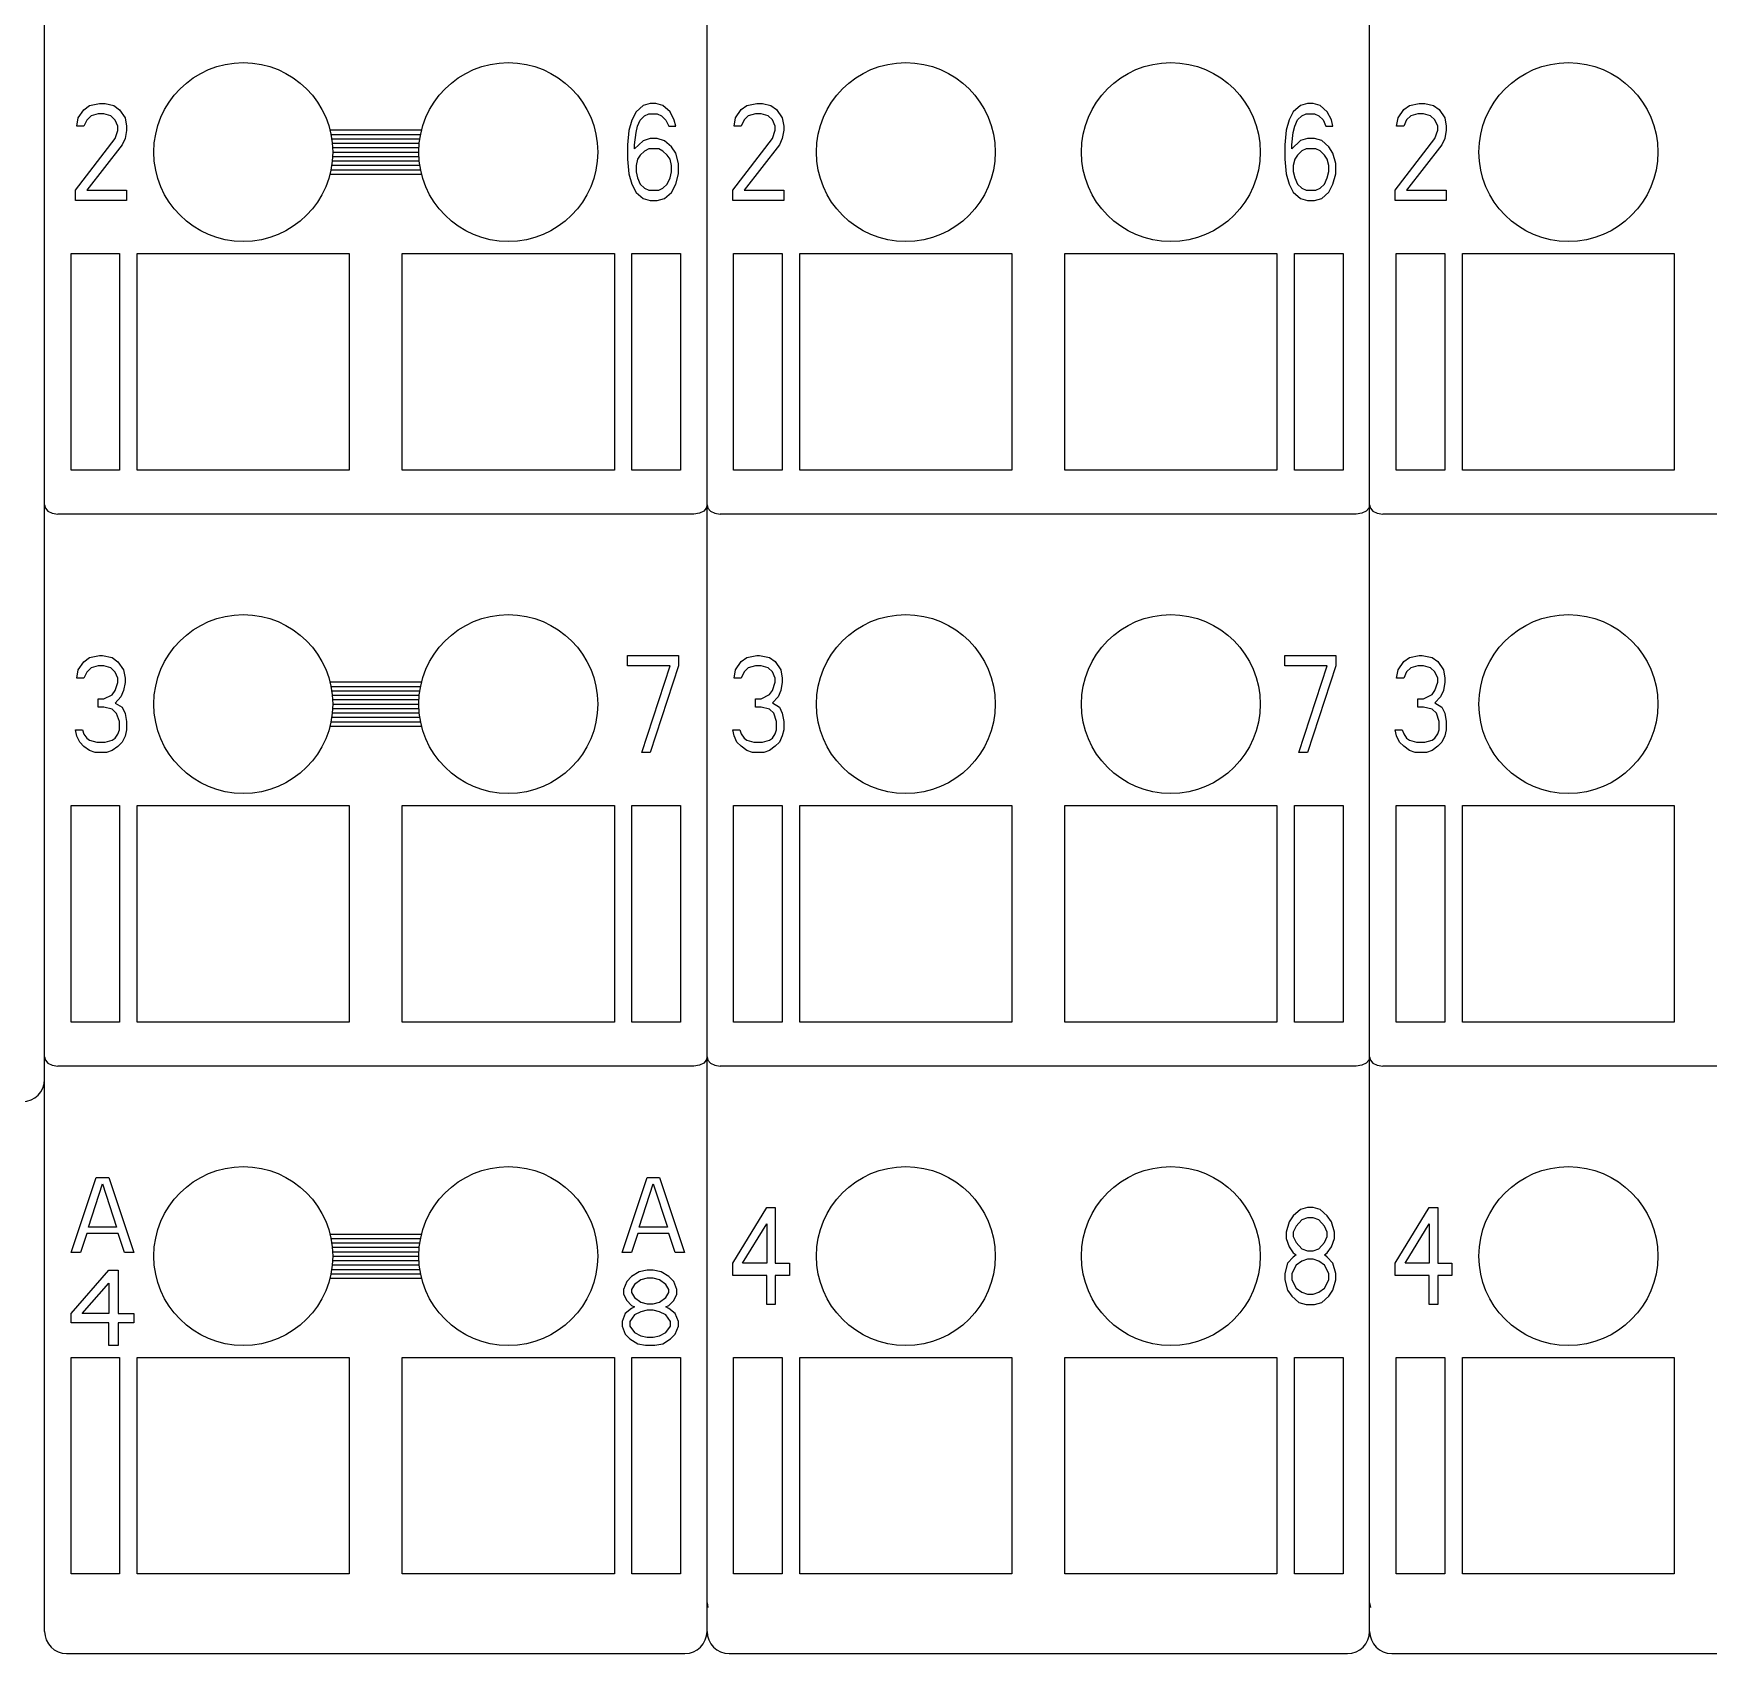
# Model space of a CAD drawing. Extents: x 10 to 879, y 6 to 221.
# Drawn here: x 630.59 to 658.3, y 97.17 to 123.98 of the extents above; entities that cross this region are included whole.
import ezdxf

# ---------------------------------------------------------------- set-up
doc = ezdxf.new("R2010")
doc.units = 0
doc.header["$LTSCALE"] = 5
doc.header["$MEASUREMENT"] = 0
doc.layers.get('0').update_dxf_attribs({"linetype": 'CONTINUOUS'})

msp = doc.modelspace()

# ---------------------------------------------------------------- linework, layer by layer
at = {"color": 7, "linetype": 'Continuous'}
for p, q in [((630.771, 97.538), (630.771, 193.259)), ((641.731, 97.538), (641.731, 193.259)), ((641.731, 97.538), (641.731, 193.259)), ((652.691, 97.538), (652.691, 193.259)), ((652.691, 97.538), (652.691, 193.259)), ((631.423, 122.717), (631.517, 122.786)), ((631.517, 122.786), (631.681, 122.82)), ((631.681, 122.82), (631.774, 122.82)), ((631.774, 122.82), (631.915, 122.786)), ((631.915, 122.786), (632.009, 122.717)), ((640.674, 122.786), (640.556, 122.683)), ((640.791, 122.82), (640.674, 122.786)), ((640.885, 122.82), (640.791, 122.82)), ((641.002, 122.786), (640.885, 122.82)), ((641.119, 122.683), (641.002, 122.786)), ((642.296, 122.719), (642.39, 122.787)), ((642.39, 122.787), (642.554, 122.821)), ((642.554, 122.821), (642.648, 122.821)), ((642.648, 122.821), (642.788, 122.787)), ((642.788, 122.787), (642.882, 122.719)), ((651.547, 122.787), (651.43, 122.684)), ((651.664, 122.821), (651.547, 122.787)), ((651.758, 122.821), (651.664, 122.821)), ((651.875, 122.787), (651.758, 122.821)), ((651.992, 122.684), (651.875, 122.787)), ((653.256, 122.719), (653.35, 122.787)), ((653.35, 122.787), (653.514, 122.821)), ((653.514, 122.821), (653.608, 122.821)), ((653.608, 122.821), (653.749, 122.787)), ((653.749, 122.787), (653.842, 122.719)), ((631.306, 122.443), (631.329, 122.58)), ((631.329, 122.58), (631.423, 122.717)), ((631.47, 122.546), (631.423, 122.443)), ((631.54, 122.615), (631.47, 122.546)), ((631.657, 122.649), (631.54, 122.615)), ((631.751, 122.649), (631.657, 122.649)), ((631.868, 122.615), (631.751, 122.649)), ((631.939, 122.546), (631.868, 122.615)), ((631.985, 122.443), (631.939, 122.546)), ((632.009, 122.717), (632.103, 122.58)), ((632.103, 122.58), (632.126, 122.443)), ((640.486, 122.546), (640.439, 122.375)), ((640.556, 122.683), (640.486, 122.546)), ((640.58, 122.443), (640.627, 122.546)), ((640.627, 122.546), (640.697, 122.615)), ((640.697, 122.615), (640.767, 122.649)), ((640.767, 122.649), (640.908, 122.649)), ((640.908, 122.649), (640.978, 122.615)), ((640.978, 122.615), (641.049, 122.546)), ((641.049, 122.546), (641.096, 122.443)), ((641.189, 122.546), (641.119, 122.683)), ((641.213, 122.443), (641.189, 122.546)), ((642.179, 122.445), (642.202, 122.582)), ((642.202, 122.582), (642.296, 122.719)), ((642.343, 122.548), (642.296, 122.445)), ((642.413, 122.616), (642.343, 122.548)), ((642.53, 122.65), (642.413, 122.616)), ((642.624, 122.65), (642.53, 122.65)), ((642.741, 122.616), (642.624, 122.65)), ((642.812, 122.548), (642.741, 122.616)), ((642.859, 122.445), (642.812, 122.548)), ((642.882, 122.719), (642.976, 122.582)), ((642.976, 122.582), (642.999, 122.445)), ((651.359, 122.548), (651.312, 122.377)), ((651.43, 122.684), (651.359, 122.548)), ((651.453, 122.445), (651.5, 122.548)), ((651.5, 122.548), (651.57, 122.616)), ((651.57, 122.616), (651.641, 122.65)), ((651.641, 122.65), (651.781, 122.65)), ((651.781, 122.65), (651.852, 122.616)), ((651.852, 122.616), (651.922, 122.548)), ((651.922, 122.548), (651.969, 122.445)), ((652.063, 122.548), (651.992, 122.684)), ((652.086, 122.445), (652.063, 122.548)), ((653.139, 122.445), (653.163, 122.582)), ((653.163, 122.582), (653.256, 122.719)), ((653.303, 122.548), (653.256, 122.445)), ((653.374, 122.616), (653.303, 122.548)), ((653.491, 122.65), (653.374, 122.616)), ((653.585, 122.65), (653.491, 122.65)), ((653.702, 122.616), (653.585, 122.65)), ((653.772, 122.548), (653.702, 122.616)), ((653.819, 122.445), (653.772, 122.548)), ((653.842, 122.719), (653.936, 122.582)), ((653.936, 122.582), (653.96, 122.445)), ((631.282, 121.383), (631.939, 122.238)), ((631.423, 122.443), (631.306, 122.443)), ((631.939, 122.238), (631.985, 122.375)), ((631.985, 122.375), (631.985, 122.443)), ((632.103, 122.238), (632.056, 122.136)), ((632.126, 122.375), (632.103, 122.238)), ((632.126, 122.443), (632.126, 122.375)), ((635.492, 122.382), (637.009, 122.382)), ((635.509, 122.309), (636.992, 122.309)), ((635.522, 122.236), (636.98, 122.236)), ((640.439, 122.375), (640.416, 122.136)), ((640.533, 122.136), (640.556, 122.341)), ((640.674, 122.204), (640.533, 122.067)), ((640.556, 122.341), (640.58, 122.443)), ((640.791, 122.238), (640.674, 122.204)), ((640.908, 122.238), (640.791, 122.238)), ((641.025, 122.204), (640.908, 122.238)), ((641.142, 122.101), (641.025, 122.204)), ((641.096, 122.443), (641.213, 122.443)), ((642.155, 121.385), (642.812, 122.24)), ((642.296, 122.445), (642.179, 122.445)), ((642.812, 122.24), (642.859, 122.377)), ((642.859, 122.377), (642.859, 122.445)), ((642.976, 122.24), (642.929, 122.137)), ((642.999, 122.377), (642.976, 122.24)), ((642.999, 122.445), (642.999, 122.377)), ((651.312, 122.377), (651.289, 122.137)), ((651.406, 122.137), (651.43, 122.342)), ((651.547, 122.206), (651.406, 122.069)), ((651.43, 122.342), (651.453, 122.445)), ((651.664, 122.24), (651.547, 122.206)), ((651.781, 122.24), (651.664, 122.24)), ((651.899, 122.206), (651.781, 122.24)), ((652.016, 122.103), (651.899, 122.206)), ((651.969, 122.445), (652.086, 122.445)), ((653.116, 121.385), (653.772, 122.24)), ((653.256, 122.445), (653.139, 122.445)), ((653.772, 122.24), (653.819, 122.377)), ((653.819, 122.377), (653.819, 122.445)), ((653.936, 122.24), (653.889, 122.137)), ((653.96, 122.377), (653.936, 122.24)), ((653.96, 122.445), (653.96, 122.377)), ((632.056, 122.136), (631.47, 121.383)), ((635.531, 122.162), (636.971, 122.162)), ((635.537, 122.089), (636.965, 122.089)), ((635.537, 121.943), (636.965, 121.943)), ((635.538, 122.016), (636.963, 122.016)), ((640.416, 122.136), (640.416, 121.896)), ((640.533, 122.067), (640.533, 122.136)), ((640.627, 121.965), (640.58, 121.896)), ((640.697, 122.033), (640.627, 121.965)), ((640.767, 122.067), (640.697, 122.033)), ((640.932, 122.067), (640.767, 122.067)), ((641.002, 122.033), (640.932, 122.067)), ((641.072, 121.965), (641.002, 122.033)), ((641.119, 121.896), (641.072, 121.965)), ((641.213, 121.999), (641.142, 122.101)), ((641.26, 121.828), (641.213, 121.999)), ((641.726, 122.052), (641.726, 119.97)), ((642.929, 122.137), (642.343, 121.385)), ((651.289, 122.137), (651.289, 121.898)), ((651.406, 122.069), (651.406, 122.137)), ((651.5, 121.966), (651.453, 121.898)), ((651.57, 122.035), (651.5, 121.966)), ((651.641, 122.069), (651.57, 122.035)), ((651.805, 122.069), (651.641, 122.069)), ((651.875, 122.035), (651.805, 122.069)), ((651.945, 121.966), (651.875, 122.035)), ((651.992, 121.898), (651.945, 121.966)), ((652.086, 122), (652.016, 122.103)), ((652.133, 121.829), (652.086, 122)), ((652.687, 122.052), (652.687, 119.97)), ((653.889, 122.137), (653.303, 121.385)), ((635.493, 121.651), (637.009, 121.651)), ((635.509, 121.724), (636.992, 121.724)), ((635.522, 121.797), (636.98, 121.797)), ((635.531, 121.87), (636.97, 121.87)), ((640.416, 121.896), (640.439, 121.657)), ((640.439, 121.657), (640.486, 121.486)), ((640.58, 121.896), (640.556, 121.794)), ((640.556, 121.794), (640.556, 121.691)), ((640.556, 121.691), (640.58, 121.588)), ((641.142, 121.794), (641.119, 121.896)), ((641.119, 121.588), (641.142, 121.691)), ((641.142, 121.691), (641.142, 121.794)), ((641.213, 121.486), (641.26, 121.657)), ((641.26, 121.657), (641.26, 121.828)), ((651.289, 121.898), (651.312, 121.658)), ((651.312, 121.658), (651.359, 121.487)), ((651.453, 121.898), (651.43, 121.795)), ((651.43, 121.795), (651.43, 121.693)), ((651.43, 121.693), (651.453, 121.59)), ((652.016, 121.795), (651.992, 121.898)), ((651.992, 121.59), (652.016, 121.693)), ((652.016, 121.693), (652.016, 121.795)), ((652.086, 121.487), (652.133, 121.658)), ((652.133, 121.658), (652.133, 121.829)), ((631.282, 121.212), (631.282, 121.383)), ((631.47, 121.383), (632.126, 121.383)), ((632.126, 121.383), (632.126, 121.212)), ((640.486, 121.486), (640.556, 121.349)), ((640.58, 121.588), (640.627, 121.486)), ((640.627, 121.486), (640.697, 121.417)), ((640.697, 121.417), (640.767, 121.383)), ((640.767, 121.383), (640.932, 121.383)), ((640.932, 121.383), (641.002, 121.417)), ((641.002, 121.417), (641.072, 121.486)), ((641.072, 121.486), (641.119, 121.588)), ((641.142, 121.349), (641.213, 121.486)), ((642.155, 121.214), (642.155, 121.385)), ((642.343, 121.385), (642.999, 121.385)), ((642.999, 121.385), (642.999, 121.214)), ((651.359, 121.487), (651.43, 121.351)), ((651.453, 121.59), (651.5, 121.487)), ((651.5, 121.487), (651.57, 121.419)), ((651.57, 121.419), (651.641, 121.385)), ((651.641, 121.385), (651.805, 121.385)), ((651.805, 121.385), (651.875, 121.419)), ((651.875, 121.419), (651.945, 121.487)), ((651.945, 121.487), (651.992, 121.59)), ((652.016, 121.351), (652.086, 121.487)), ((653.116, 121.214), (653.116, 121.385)), ((653.303, 121.385), (653.96, 121.385)), ((653.96, 121.385), (653.96, 121.214)), ((632.126, 121.212), (631.282, 121.212)), ((640.556, 121.349), (640.674, 121.246)), ((640.674, 121.246), (640.791, 121.212)), ((640.791, 121.212), (640.908, 121.212)), ((640.908, 121.212), (641.025, 121.246)), ((641.025, 121.246), (641.142, 121.349)), ((642.999, 121.214), (642.155, 121.214)), ((651.43, 121.351), (651.547, 121.248)), ((651.547, 121.248), (651.664, 121.214)), ((651.664, 121.214), (651.781, 121.214)), ((651.781, 121.214), (651.899, 121.248)), ((651.899, 121.248), (652.016, 121.351)), ((653.96, 121.214), (653.116, 121.214)), ((631.209, 116.755), (631.209, 120.335)), ((631.209, 120.335), (632.013, 120.335)), ((632.013, 120.335), (632.013, 116.755)), ((632.305, 116.755), (632.305, 120.335)), ((632.305, 120.335), (635.812, 120.335)), ((635.812, 120.335), (635.812, 116.755)), ((636.689, 116.755), (636.689, 120.335)), ((636.689, 120.335), (640.197, 120.335)), ((640.197, 120.335), (640.197, 116.755)), ((640.489, 116.755), (640.489, 120.335)), ((640.489, 120.335), (641.293, 120.335)), ((641.293, 120.335), (641.293, 116.755)), ((642.169, 116.755), (642.169, 120.335)), ((642.169, 120.335), (642.973, 120.335)), ((642.973, 120.335), (642.973, 116.755)), ((643.265, 116.755), (643.265, 120.335)), ((643.265, 120.335), (646.773, 120.335)), ((646.773, 120.335), (646.773, 116.755)), ((647.65, 116.755), (647.65, 120.335)), ((647.65, 120.335), (651.157, 120.335)), ((651.157, 120.335), (651.157, 116.755)), ((651.449, 116.755), (651.449, 120.335)), ((651.449, 120.335), (652.253, 120.335)), ((652.253, 120.335), (652.253, 116.755)), ((653.13, 116.755), (653.13, 120.335)), ((653.13, 120.335), (653.934, 120.335)), ((653.934, 120.335), (653.934, 116.755)), ((654.226, 116.755), (654.226, 120.335)), ((654.226, 120.335), (657.733, 120.335)), ((657.733, 120.335), (657.733, 116.755)), ((632.013, 116.755), (631.209, 116.755)), ((635.812, 116.755), (632.305, 116.755)), ((640.197, 116.755), (636.689, 116.755)), ((641.293, 116.755), (640.489, 116.755)), ((642.973, 116.755), (642.169, 116.755)), ((646.773, 116.755), (643.265, 116.755)), ((651.157, 116.755), (647.65, 116.755)), ((652.253, 116.755), (651.449, 116.755)), ((653.934, 116.755), (653.13, 116.755)), ((657.733, 116.755), (654.226, 116.755)), ((630.771, 116.178), (630.784, 116.124)), ((630.784, 116.124), (630.827, 116.075)), ((641.717, 116.124), (641.675, 116.075)), ((641.731, 116.178), (641.717, 116.124)), ((641.731, 116.178), (641.745, 116.124)), ((641.745, 116.124), (641.787, 116.075)), ((652.678, 116.124), (652.635, 116.075)), ((652.691, 116.178), (652.678, 116.124)), ((652.691, 116.178), (652.705, 116.124)), ((652.705, 116.124), (652.747, 116.075)), ((630.827, 116.075), (630.897, 116.039)), ((630.897, 116.039), (630.99, 116.024)), ((641.512, 116.024), (630.99, 116.024)), ((641.605, 116.039), (641.512, 116.024)), ((641.675, 116.075), (641.605, 116.039)), ((641.787, 116.075), (641.857, 116.039)), ((641.857, 116.039), (641.95, 116.024)), ((652.472, 116.024), (641.95, 116.024)), ((652.565, 116.039), (652.472, 116.024)), ((652.635, 116.075), (652.565, 116.039)), ((652.747, 116.075), (652.818, 116.039)), ((652.818, 116.039), (652.911, 116.024)), ((663.433, 116.024), (652.911, 116.024)), ((631.423, 113.583), (631.517, 113.652)), ((631.517, 113.652), (631.681, 113.686)), ((631.681, 113.686), (631.728, 113.686)), ((631.728, 113.686), (631.892, 113.652)), ((631.892, 113.652), (631.985, 113.583)), ((640.416, 113.515), (640.416, 113.686)), ((640.416, 113.686), (641.26, 113.686)), ((641.26, 113.686), (641.26, 113.515)), ((642.296, 113.585), (642.39, 113.653)), ((642.39, 113.653), (642.554, 113.688)), ((642.554, 113.688), (642.601, 113.688)), ((642.601, 113.688), (642.765, 113.653)), ((642.765, 113.653), (642.859, 113.585)), ((651.289, 113.517), (651.289, 113.688)), ((651.289, 113.688), (652.133, 113.688)), ((652.133, 113.688), (652.133, 113.517)), ((653.256, 113.585), (653.35, 113.653)), ((653.35, 113.653), (653.514, 113.688)), ((653.514, 113.688), (653.561, 113.688)), ((653.561, 113.688), (653.725, 113.653)), ((653.725, 113.653), (653.819, 113.585)), ((631.306, 113.31), (631.329, 113.447)), ((631.329, 113.447), (631.423, 113.583)), ((631.47, 113.412), (631.423, 113.31)), ((631.54, 113.481), (631.47, 113.412)), ((631.657, 113.515), (631.54, 113.481)), ((631.751, 113.515), (631.657, 113.515)), ((631.868, 113.481), (631.751, 113.515)), ((631.939, 113.412), (631.868, 113.481)), ((631.985, 113.31), (631.939, 113.412)), ((631.985, 113.583), (632.079, 113.447)), ((632.079, 113.447), (632.103, 113.31)), ((641.119, 113.515), (640.416, 113.515)), ((640.65, 112.079), (641.119, 113.515)), ((641.26, 113.515), (640.791, 112.079)), ((642.179, 113.311), (642.202, 113.448)), ((642.202, 113.448), (642.296, 113.585)), ((642.343, 113.414), (642.296, 113.311)), ((642.413, 113.482), (642.343, 113.414)), ((642.53, 113.517), (642.413, 113.482)), ((642.624, 113.517), (642.53, 113.517)), ((642.741, 113.482), (642.624, 113.517)), ((642.812, 113.414), (642.741, 113.482)), ((642.859, 113.311), (642.812, 113.414)), ((642.859, 113.585), (642.952, 113.448)), ((642.952, 113.448), (642.976, 113.311)), ((651.992, 113.517), (651.289, 113.517)), ((651.523, 112.08), (651.992, 113.517)), ((652.133, 113.517), (651.664, 112.08)), ((653.139, 113.311), (653.163, 113.448)), ((653.163, 113.448), (653.256, 113.585)), ((653.303, 113.414), (653.256, 113.311)), ((653.374, 113.482), (653.303, 113.414)), ((653.491, 113.517), (653.374, 113.482)), ((653.585, 113.517), (653.491, 113.517)), ((653.702, 113.482), (653.585, 113.517)), ((653.772, 113.414), (653.702, 113.482)), ((653.819, 113.311), (653.772, 113.414)), ((653.819, 113.585), (653.913, 113.448)), ((653.913, 113.448), (653.936, 113.311)), ((631.423, 113.31), (631.306, 113.31)), ((631.892, 113.036), (631.939, 113.105)), ((631.939, 113.105), (631.985, 113.241)), ((631.985, 113.241), (631.985, 113.31)), ((632.079, 113.105), (632.032, 113.002)), ((632.103, 113.241), (632.079, 113.105)), ((632.103, 113.31), (632.103, 113.241)), ((635.493, 113.248), (637.009, 113.248)), ((635.509, 113.175), (636.992, 113.175)), ((635.522, 113.101), (636.98, 113.101)), ((642.296, 113.311), (642.179, 113.311)), ((642.765, 113.038), (642.812, 113.106)), ((642.812, 113.106), (642.859, 113.243)), ((642.859, 113.243), (642.859, 113.311)), ((642.952, 113.106), (642.906, 113.004)), ((642.976, 113.243), (642.952, 113.106)), ((642.976, 113.311), (642.976, 113.243)), ((653.256, 113.311), (653.139, 113.311)), ((653.725, 113.038), (653.772, 113.106)), ((653.772, 113.106), (653.819, 113.243)), ((653.819, 113.243), (653.819, 113.311)), ((653.913, 113.106), (653.866, 113.004)), ((653.936, 113.243), (653.913, 113.106)), ((653.936, 113.311), (653.936, 113.243)), ((631.657, 112.831), (631.657, 112.968)), ((631.657, 112.968), (631.751, 112.968)), ((631.751, 112.831), (631.657, 112.831)), ((631.751, 112.968), (631.892, 113.036)), ((631.892, 112.797), (631.751, 112.831)), ((631.962, 112.728), (631.892, 112.797)), ((632.032, 113.002), (631.939, 112.899)), ((631.939, 112.899), (632.056, 112.831)), ((632.056, 112.831), (632.103, 112.728)), ((635.531, 113.028), (636.97, 113.028)), ((635.537, 112.955), (636.965, 112.955)), ((635.537, 112.809), (636.965, 112.809)), ((635.538, 112.882), (636.963, 112.882)), ((642.53, 112.833), (642.53, 112.969)), ((642.53, 112.969), (642.624, 112.969)), ((642.624, 112.833), (642.53, 112.833)), ((642.624, 112.969), (642.765, 113.038)), ((642.765, 112.798), (642.624, 112.833)), ((642.835, 112.73), (642.765, 112.798)), ((642.906, 113.004), (642.812, 112.901)), ((642.812, 112.901), (642.929, 112.833)), ((642.929, 112.833), (642.976, 112.73)), ((653.491, 112.833), (653.491, 112.969)), ((653.491, 112.969), (653.585, 112.969)), ((653.585, 112.833), (653.491, 112.833)), ((653.585, 112.969), (653.725, 113.038)), ((653.725, 112.798), (653.585, 112.833)), ((653.796, 112.73), (653.725, 112.798)), ((653.866, 113.004), (653.772, 112.901)), ((653.772, 112.901), (653.889, 112.833)), ((653.889, 112.833), (653.936, 112.73)), ((632.009, 112.592), (631.962, 112.728)), ((632.009, 112.455), (632.009, 112.592)), ((632.103, 112.728), (632.126, 112.592)), ((632.126, 112.592), (632.126, 112.455)), ((635.493, 112.517), (637.009, 112.517)), ((635.509, 112.59), (636.992, 112.59)), ((635.522, 112.663), (636.98, 112.663)), ((635.531, 112.736), (636.97, 112.736)), ((642.882, 112.593), (642.835, 112.73)), ((642.882, 112.456), (642.882, 112.593)), ((642.976, 112.73), (642.999, 112.593)), ((642.999, 112.593), (642.999, 112.456)), ((653.842, 112.593), (653.796, 112.73)), ((653.842, 112.456), (653.842, 112.593)), ((653.936, 112.73), (653.96, 112.593)), ((653.96, 112.593), (653.96, 112.456)), ((631.306, 112.352), (631.282, 112.455)), ((631.282, 112.455), (631.399, 112.455)), ((631.352, 112.25), (631.306, 112.352)), ((631.423, 112.181), (631.352, 112.25)), ((631.399, 112.455), (631.423, 112.386)), ((631.423, 112.386), (631.47, 112.318)), ((631.47, 112.318), (631.517, 112.284)), ((631.517, 112.284), (631.634, 112.25)), ((631.634, 112.25), (631.774, 112.25)), ((631.774, 112.25), (631.892, 112.284)), ((631.892, 112.284), (631.939, 112.318)), ((631.939, 112.318), (631.985, 112.386)), ((631.985, 112.386), (632.009, 112.455)), ((632.056, 112.25), (631.985, 112.181)), ((632.103, 112.352), (632.056, 112.25)), ((632.126, 112.455), (632.103, 112.352)), ((642.179, 112.354), (642.155, 112.456)), ((642.155, 112.456), (642.273, 112.456)), ((642.226, 112.251), (642.179, 112.354)), ((642.296, 112.183), (642.226, 112.251)), ((642.273, 112.456), (642.296, 112.388)), ((642.296, 112.388), (642.343, 112.32)), ((642.343, 112.32), (642.39, 112.285)), ((642.39, 112.285), (642.507, 112.251)), ((642.507, 112.251), (642.648, 112.251)), ((642.648, 112.251), (642.765, 112.285)), ((642.765, 112.285), (642.812, 112.32)), ((642.812, 112.32), (642.859, 112.388)), ((642.859, 112.388), (642.882, 112.456)), ((642.929, 112.251), (642.859, 112.183)), ((642.976, 112.354), (642.929, 112.251)), ((642.999, 112.456), (642.976, 112.354)), ((653.139, 112.354), (653.116, 112.456)), ((653.116, 112.456), (653.233, 112.456)), ((653.186, 112.251), (653.139, 112.354)), ((653.256, 112.183), (653.186, 112.251)), ((653.233, 112.456), (653.256, 112.388)), ((653.256, 112.388), (653.303, 112.32)), ((653.303, 112.32), (653.35, 112.285)), ((653.35, 112.285), (653.467, 112.251)), ((653.467, 112.251), (653.608, 112.251)), ((653.608, 112.251), (653.725, 112.285)), ((653.725, 112.285), (653.772, 112.32)), ((653.772, 112.32), (653.819, 112.388)), ((653.819, 112.388), (653.842, 112.456)), ((653.889, 112.251), (653.819, 112.183)), ((653.936, 112.354), (653.889, 112.251)), ((653.96, 112.456), (653.936, 112.354)), ((631.517, 112.113), (631.423, 112.181)), ((631.61, 112.079), (631.517, 112.113)), ((631.798, 112.079), (631.61, 112.079)), ((631.892, 112.113), (631.798, 112.079)), ((631.985, 112.181), (631.892, 112.113)), ((640.791, 112.079), (640.65, 112.079)), ((642.39, 112.114), (642.296, 112.183)), ((642.484, 112.08), (642.39, 112.114)), ((642.671, 112.08), (642.484, 112.08)), ((642.765, 112.114), (642.671, 112.08)), ((642.859, 112.183), (642.765, 112.114)), ((651.664, 112.08), (651.523, 112.08)), ((653.35, 112.114), (653.256, 112.183)), ((653.444, 112.08), (653.35, 112.114)), ((653.632, 112.08), (653.444, 112.08)), ((653.725, 112.114), (653.632, 112.08)), ((653.819, 112.183), (653.725, 112.114)), ((631.209, 107.621), (631.209, 111.202)), ((631.209, 111.202), (632.013, 111.202)), ((632.013, 111.202), (632.013, 107.621)), ((632.305, 107.621), (632.305, 111.202)), ((632.305, 111.202), (635.812, 111.202)), ((635.812, 111.202), (635.812, 107.621)), ((636.689, 107.621), (636.689, 111.202)), ((636.689, 111.202), (640.197, 111.202)), ((640.197, 111.202), (640.197, 107.621)), ((640.489, 107.621), (640.489, 111.202)), ((640.489, 111.202), (641.293, 111.202)), ((641.293, 111.202), (641.293, 107.621)), ((642.169, 107.621), (642.169, 111.202)), ((642.169, 111.202), (642.973, 111.202)), ((642.973, 111.202), (642.973, 107.621)), ((643.265, 107.621), (643.265, 111.202)), ((643.265, 111.202), (646.773, 111.202)), ((646.773, 111.202), (646.773, 107.621)), ((647.65, 107.621), (647.65, 111.202)), ((647.65, 111.202), (651.157, 111.202)), ((651.157, 111.202), (651.157, 107.621)), ((651.449, 107.621), (651.449, 111.202)), ((651.449, 111.202), (652.253, 111.202)), ((652.253, 111.202), (652.253, 107.621)), ((653.13, 107.621), (653.13, 111.202)), ((653.13, 111.202), (653.934, 111.202)), ((653.934, 111.202), (653.934, 107.621)), ((654.226, 107.621), (654.226, 111.202)), ((654.226, 111.202), (657.733, 111.202)), ((657.733, 111.202), (657.733, 107.621)), ((632.013, 107.621), (631.209, 107.621)), ((635.812, 107.621), (632.305, 107.621)), ((640.197, 107.621), (636.689, 107.621)), ((641.293, 107.621), (640.489, 107.621)), ((642.973, 107.621), (642.169, 107.621)), ((646.773, 107.621), (643.265, 107.621)), ((651.157, 107.621), (647.65, 107.621)), ((652.253, 107.621), (651.449, 107.621)), ((653.934, 107.621), (653.13, 107.621)), ((657.733, 107.621), (654.226, 107.621)), ((630.771, 107.044), (630.784, 106.991)), ((630.784, 106.991), (630.827, 106.942)), ((641.717, 106.991), (641.675, 106.942)), ((641.731, 107.044), (641.717, 106.991)), ((641.731, 107.044), (641.745, 106.991)), ((641.745, 106.991), (641.787, 106.942)), ((652.678, 106.991), (652.635, 106.942)), ((652.691, 107.044), (652.678, 106.991)), ((652.691, 107.044), (652.705, 106.991)), ((652.705, 106.991), (652.747, 106.942)), ((630.827, 106.942), (630.897, 106.905)), ((630.897, 106.905), (630.99, 106.891)), ((641.512, 106.891), (630.99, 106.891)), ((641.605, 106.905), (641.512, 106.891)), ((641.675, 106.942), (641.605, 106.905)), ((641.787, 106.942), (641.857, 106.905)), ((641.857, 106.905), (641.95, 106.891)), ((652.472, 106.891), (641.95, 106.891)), ((652.565, 106.905), (652.472, 106.891)), ((652.635, 106.942), (652.565, 106.905)), ((652.747, 106.942), (652.818, 106.905)), ((652.818, 106.905), (652.911, 106.891)), ((663.433, 106.891), (652.911, 106.891)), ((631.212, 103.806), (631.626, 105.048)), ((631.626, 105.048), (631.833, 105.048)), ((631.833, 105.048), (632.247, 103.806)), ((640.325, 103.806), (640.739, 105.048)), ((640.739, 105.048), (640.946, 105.048)), ((640.946, 105.048), (641.36, 103.806)), ((631.497, 104.229), (631.73, 104.942)), ((631.73, 104.942), (631.963, 104.229)), ((640.61, 104.229), (640.842, 104.942)), ((640.842, 104.942), (641.075, 104.229)), ((642.155, 103.63), (642.718, 104.554)), ((642.718, 104.554), (642.859, 104.554)), ((642.859, 104.554), (642.859, 103.63)), ((651.547, 104.52), (651.43, 104.417)), ((651.664, 104.554), (651.547, 104.52)), ((651.758, 104.554), (651.664, 104.554)), ((651.875, 104.52), (651.758, 104.554)), ((651.992, 104.417), (651.875, 104.52)), ((653.116, 103.63), (653.678, 104.554)), ((653.678, 104.554), (653.819, 104.554)), ((653.819, 104.554), (653.819, 103.63)), ((631.963, 104.229), (631.497, 104.229)), ((641.075, 104.229), (640.61, 104.229)), ((642.319, 103.63), (642.718, 104.28)), ((642.718, 104.28), (642.718, 103.63)), ((651.359, 104.315), (651.312, 104.144)), ((651.43, 104.417), (651.359, 104.315)), ((651.477, 104.246), (651.43, 104.144)), ((651.57, 104.349), (651.477, 104.246)), ((651.664, 104.383), (651.57, 104.349)), ((651.758, 104.383), (651.664, 104.383)), ((651.852, 104.349), (651.758, 104.383)), ((651.945, 104.246), (651.852, 104.349)), ((651.992, 104.144), (651.945, 104.246)), ((652.063, 104.315), (651.992, 104.417)), ((652.11, 104.144), (652.063, 104.315)), ((653.28, 103.63), (653.678, 104.28)), ((653.678, 104.28), (653.678, 103.63)), ((631.471, 104.123), (631.367, 103.806)), ((631.988, 104.123), (631.471, 104.123)), ((632.092, 103.806), (631.988, 104.123)), ((635.493, 104.113), (637.009, 104.113)), ((635.509, 104.04), (636.992, 104.04)), ((635.522, 103.967), (636.979, 103.967)), ((640.584, 104.123), (640.48, 103.806)), ((641.101, 104.123), (640.584, 104.123)), ((641.205, 103.806), (641.101, 104.123)), ((651.312, 104.144), (651.312, 104.041)), ((651.312, 104.041), (651.359, 103.904)), ((651.43, 104.144), (651.43, 104.075)), ((651.43, 104.075), (651.477, 103.973)), ((651.477, 103.973), (651.57, 103.87)), ((651.852, 103.87), (651.945, 103.973)), ((651.945, 103.973), (651.992, 104.075)), ((651.992, 104.075), (651.992, 104.144)), ((652.063, 103.904), (652.11, 104.041)), ((652.11, 104.041), (652.11, 104.144)), ((631.367, 103.806), (631.212, 103.806)), ((632.247, 103.806), (632.092, 103.806)), ((635.531, 103.894), (636.97, 103.894)), ((635.537, 103.821), (636.965, 103.821)), ((635.537, 103.675), (636.965, 103.675)), ((635.538, 103.748), (636.963, 103.748)), ((640.48, 103.806), (640.325, 103.806)), ((641.36, 103.806), (641.205, 103.806)), ((651.43, 103.733), (651.336, 103.63)), ((651.359, 103.904), (651.43, 103.801)), ((651.43, 103.801), (651.477, 103.767)), ((651.477, 103.767), (651.43, 103.733)), ((651.57, 103.665), (651.477, 103.596)), ((651.57, 103.87), (651.664, 103.836)), ((651.664, 103.699), (651.57, 103.665)), ((651.664, 103.836), (651.758, 103.836)), ((651.758, 103.699), (651.664, 103.699)), ((651.758, 103.836), (651.852, 103.87)), ((651.852, 103.665), (651.758, 103.699)), ((651.945, 103.596), (651.852, 103.665)), ((651.945, 103.767), (651.992, 103.801)), ((651.992, 103.733), (651.945, 103.767)), ((651.992, 103.801), (652.063, 103.904)), ((652.086, 103.63), (651.992, 103.733)), ((631.212, 102.8), (631.833, 103.514)), ((631.833, 103.514), (631.988, 103.514)), ((631.988, 103.514), (631.988, 102.8)), ((635.492, 103.382), (637.009, 103.382)), ((635.509, 103.455), (636.993, 103.455)), ((635.522, 103.529), (636.98, 103.529)), ((635.531, 103.602), (636.971, 103.602)), ((640.48, 103.408), (640.402, 103.329)), ((640.61, 103.487), (640.48, 103.408)), ((640.739, 103.514), (640.61, 103.487)), ((640.739, 103.382), (640.635, 103.355)), ((640.842, 103.514), (640.739, 103.514)), ((640.842, 103.382), (640.739, 103.382)), ((640.972, 103.487), (640.842, 103.514)), ((640.946, 103.355), (640.842, 103.382)), ((641.101, 103.408), (640.972, 103.487)), ((641.179, 103.329), (641.101, 103.408)), ((642.155, 103.425), (642.155, 103.63)), ((642.718, 103.425), (642.155, 103.425)), ((642.718, 103.63), (642.319, 103.63)), ((642.718, 102.946), (642.718, 103.425)), ((642.859, 103.63), (643.093, 103.63)), ((642.859, 103.425), (642.859, 102.946)), ((643.093, 103.425), (642.859, 103.425)), ((643.093, 103.63), (643.093, 103.425)), ((651.336, 103.63), (651.289, 103.459)), ((651.289, 103.459), (651.289, 103.357)), ((651.477, 103.596), (651.406, 103.459)), ((651.406, 103.459), (651.406, 103.357)), ((652.016, 103.459), (651.945, 103.596)), ((652.016, 103.357), (652.016, 103.459)), ((652.133, 103.459), (652.086, 103.63)), ((652.133, 103.357), (652.133, 103.459)), ((653.116, 103.425), (653.116, 103.63)), ((653.678, 103.425), (653.116, 103.425)), ((653.678, 103.63), (653.28, 103.63)), ((653.678, 102.946), (653.678, 103.425)), ((653.819, 103.63), (654.053, 103.63)), ((653.819, 103.425), (653.819, 102.946)), ((654.053, 103.425), (653.819, 103.425)), ((654.053, 103.63), (654.053, 103.425)), ((631.393, 102.8), (631.833, 103.302)), ((631.833, 103.302), (631.833, 102.8)), ((640.402, 103.329), (640.351, 103.197)), ((640.351, 103.197), (640.351, 103.117)), ((640.351, 103.117), (640.402, 103.012)), ((640.532, 103.276), (640.48, 103.197)), ((640.48, 103.197), (640.48, 103.144)), ((640.48, 103.144), (640.532, 103.064)), ((640.635, 103.355), (640.532, 103.276)), ((641.049, 103.276), (640.946, 103.355)), ((641.101, 103.197), (641.049, 103.276)), ((641.049, 103.064), (641.101, 103.144)), ((641.101, 103.144), (641.101, 103.197)), ((641.231, 103.197), (641.179, 103.329)), ((641.179, 103.012), (641.231, 103.117)), ((641.231, 103.117), (641.231, 103.197)), ((651.289, 103.357), (651.336, 103.186)), ((651.336, 103.186), (651.406, 103.083)), ((651.406, 103.357), (651.477, 103.22)), ((651.406, 103.083), (651.523, 102.981)), ((651.477, 103.22), (651.57, 103.152)), ((651.57, 103.152), (651.664, 103.117)), ((651.664, 103.117), (651.758, 103.117)), ((651.758, 103.117), (651.852, 103.152)), ((651.852, 103.152), (651.945, 103.22)), ((651.899, 102.981), (652.016, 103.083)), ((651.945, 103.22), (652.016, 103.357)), ((652.016, 103.083), (652.086, 103.186)), ((652.086, 103.186), (652.133, 103.357)), ((640.48, 102.879), (640.377, 102.8)), ((640.402, 103.012), (640.48, 102.932)), ((640.48, 102.932), (640.532, 102.906)), ((640.532, 102.906), (640.48, 102.879)), ((640.532, 103.064), (640.635, 102.985)), ((640.635, 102.827), (640.532, 102.774)), ((640.635, 102.985), (640.739, 102.959)), ((640.739, 102.853), (640.635, 102.827)), ((640.739, 102.959), (640.842, 102.959)), ((640.842, 102.853), (640.739, 102.853)), ((640.842, 102.959), (640.946, 102.985)), ((640.946, 102.827), (640.842, 102.853)), ((640.946, 102.985), (641.049, 103.064)), ((641.049, 102.774), (640.946, 102.827)), ((641.049, 102.906), (641.101, 102.932)), ((641.101, 102.879), (641.049, 102.906)), ((641.101, 102.932), (641.179, 103.012)), ((641.205, 102.8), (641.101, 102.879)), ((642.859, 102.946), (642.718, 102.946)), ((651.523, 102.981), (651.641, 102.946)), ((651.641, 102.946), (651.781, 102.946)), ((651.781, 102.946), (651.899, 102.981)), ((653.819, 102.946), (653.678, 102.946)), ((631.212, 102.642), (631.212, 102.8)), ((631.833, 102.642), (631.212, 102.642)), ((631.833, 102.8), (631.393, 102.8)), ((631.833, 102.271), (631.833, 102.642)), ((631.988, 102.8), (632.247, 102.8)), ((631.988, 102.642), (631.988, 102.271)), ((632.247, 102.642), (631.988, 102.642)), ((632.247, 102.8), (632.247, 102.642)), ((640.377, 102.8), (640.325, 102.668)), ((640.325, 102.668), (640.325, 102.589)), ((640.325, 102.589), (640.377, 102.457)), ((640.532, 102.774), (640.454, 102.668)), ((640.454, 102.668), (640.454, 102.589)), ((640.454, 102.589), (640.532, 102.483)), ((641.127, 102.668), (641.049, 102.774)), ((641.049, 102.483), (641.127, 102.589)), ((641.127, 102.589), (641.127, 102.668)), ((641.256, 102.668), (641.205, 102.8)), ((641.205, 102.457), (641.256, 102.589)), ((641.256, 102.589), (641.256, 102.668)), ((631.988, 102.271), (631.833, 102.271)), ((640.377, 102.457), (640.454, 102.377)), ((640.454, 102.377), (640.584, 102.298)), ((640.532, 102.483), (640.635, 102.43)), ((640.584, 102.298), (640.713, 102.272)), ((640.635, 102.43), (640.739, 102.404)), ((640.713, 102.272), (640.868, 102.272)), ((640.739, 102.404), (640.842, 102.404)), ((640.842, 102.404), (640.946, 102.43)), ((640.868, 102.272), (640.998, 102.298)), ((640.946, 102.43), (641.049, 102.483)), ((640.998, 102.298), (641.127, 102.377)), ((641.127, 102.377), (641.205, 102.457)), ((631.209, 98.488), (631.209, 102.068)), ((631.209, 102.068), (632.013, 102.068)), ((632.013, 102.068), (632.013, 98.488)), ((632.305, 98.488), (632.305, 102.068)), ((632.305, 102.068), (635.812, 102.068)), ((635.812, 102.068), (635.812, 98.488)), ((636.689, 102.068), (640.197, 102.068)), ((636.689, 98.488), (636.689, 102.068)), ((640.197, 102.068), (640.197, 98.488)), ((640.489, 102.068), (641.293, 102.068)), ((640.489, 98.488), (640.489, 102.068)), ((641.293, 102.068), (641.293, 98.488)), ((642.169, 98.488), (642.169, 102.068)), ((642.169, 102.068), (642.973, 102.068)), ((642.973, 102.068), (642.973, 98.488)), ((643.265, 98.488), (643.265, 102.068)), ((643.265, 102.068), (646.773, 102.068)), ((646.773, 102.068), (646.773, 98.488)), ((647.65, 98.488), (647.65, 102.068)), ((647.65, 102.068), (651.157, 102.068)), ((651.157, 102.068), (651.157, 98.488)), ((651.449, 98.488), (651.449, 102.068)), ((651.449, 102.068), (652.253, 102.068)), ((652.253, 102.068), (652.253, 98.488)), ((653.13, 98.488), (653.13, 102.068)), ((653.13, 102.068), (653.934, 102.068)), ((653.934, 102.068), (653.934, 98.488)), ((654.226, 98.488), (654.226, 102.068)), ((654.226, 102.068), (657.733, 102.068)), ((657.733, 102.068), (657.733, 98.488)), ((632.013, 98.488), (631.209, 98.488)), ((635.812, 98.488), (632.305, 98.488)), ((640.197, 98.488), (636.689, 98.488)), ((641.293, 98.488), (640.489, 98.488)), ((642.973, 98.488), (642.169, 98.488)), ((646.773, 98.488), (643.265, 98.488)), ((651.157, 98.488), (647.65, 98.488)), ((652.253, 98.488), (651.449, 98.488)), ((653.934, 98.488), (653.13, 98.488)), ((657.733, 98.488), (654.226, 98.488)), ((641.731, 98.013), (641.745, 97.936)), ((652.691, 98.013), (652.705, 97.936)), ((631.136, 97.172), (641.366, 97.172)), ((642.096, 97.172), (652.326, 97.172)), ((653.057, 97.172), (663.286, 97.172))]:
    msp.add_line(p, q, dxfattribs=at)
for centre in [(634.059, 122.016), (638.443, 122.016), (645.019, 122.016), (649.403, 122.016), (655.98, 122.016), (634.059, 112.882), (638.443, 112.882), (645.019, 112.882), (649.403, 112.882), (655.98, 112.882), (634.059, 103.749), (638.443, 103.749), (645.019, 103.749), (649.403, 103.749), (655.98, 103.749)]:
    msp.add_circle(centre, 1.48, dxfattribs=at)
for centre, start, end in [((630.405, 106.671), 270, 0), ((631.136, 97.538), 180, 270), ((641.366, 97.538), 270, 0), ((642.096, 97.538), 180, 270), ((652.326, 97.538), 270, 0), ((653.057, 97.538), 180, 270)]:
    msp.add_arc(centre, 0.365, start, end, dxfattribs=at)

doc.saveas('drawing.dxf')
